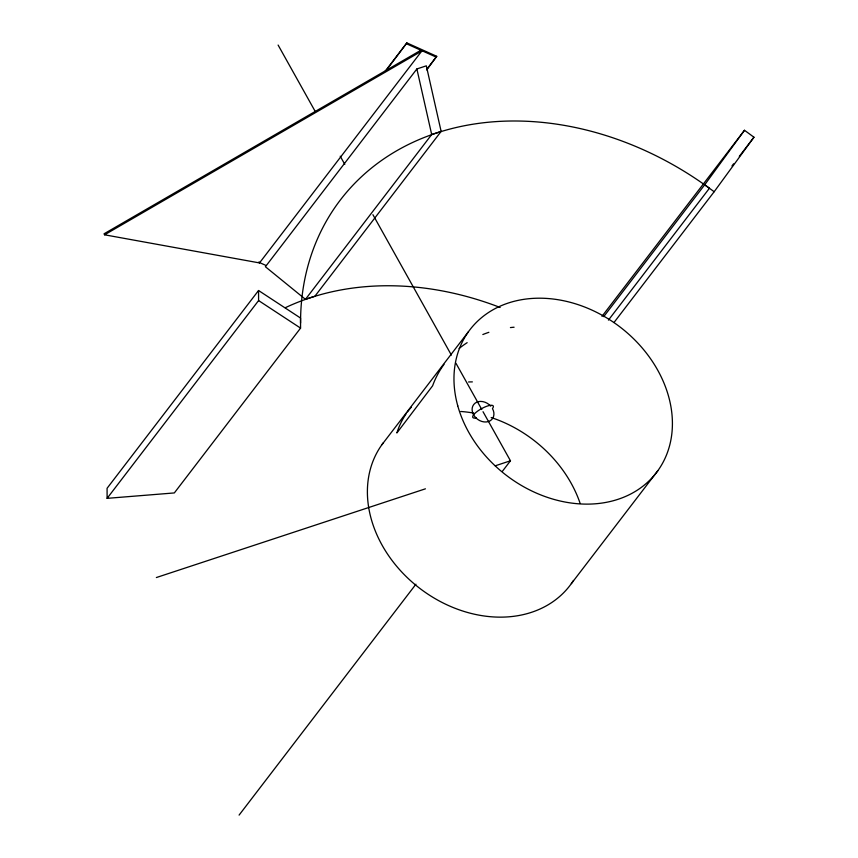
<?xml version="1.0" encoding="UTF-8"?>
<svg xmlns="http://www.w3.org/2000/svg" width="858" height="858" viewBox="0 0 858 858"><rect width="100%" height="100%" fill="white"/><g stroke="black" fill="none" stroke-linecap="round" stroke-linejoin="round"><path stroke-width="1.29" d="M386.315 70.302L406.874 42.9L436.733 56.306L426.716 69.938M603.71 316.645L704.697 184.792L744.487 130.277L753.957 137.226L714.167 191.731L613.996 322.522M384.963 71.504L406.874 42.9M259.502 262.923L421.804 51.008L421.257 50.021L104.043 233.816L104.59 234.802L259.502 262.923L258.955 261.937M416.881 68.951L265.401 266.741L305.459 299.335L314.907 296.224L441.13 131.403L426.329 65.841L416.881 68.951L431.692 134.524L305.459 299.335M426.994 69.015L436.733 56.306M258.558 290.508L107.078 488.288L107.111 498.348L174.335 492.932L300.568 328.11L300.536 318.05L258.558 290.508L258.59 300.568L107.111 498.348M381.896 444.734L468.447 331.714M601.973 316.366L744.487 130.277M608.44 320.12L709.427 188.256A293.672 233.623 37.4 0 0 300.557 323.08M731.971 165.937L733.601 163.814M739.296 156.371L753.957 137.226M239.092 815.1L415.926 584.212M502.305 471.428L510.456 460.789L483.022 411.701M571.342 583.633L657.904 470.613M104.59 234.802L421.804 51.008M431.692 134.524L441.13 131.403M156.36 577.541L425.418 488.824M495.227 465.808L510.456 460.789M406.595 43.812L436.454 57.218M259.234 262.43L266.119 265.519M258.59 300.568L300.568 328.11M704.697 184.792L714.167 191.731M278.11 45.056L315.379 111.744M340.229 156.199L344.798 164.393M372.919 214.693L451.383 355.094M455.963 363.277L481.799 409.523M490.722 406.156A11.744 9.341 37.4 0 0 472.747 406.188A11.744 9.341 37.4 0 0 484.009 421.911A11.744 9.341 37.4 0 0 492.46 408.59A11.744 3.4 -29.2 0 0 488.159 405.802A11.744 3.4 -29.2 0 0 474.474 413.792A11.744 3.4 -29.2 0 0 476.394 417.964M285.285 307.722A293.672 233.623 37.4 0 1 500.15 307.475M573.498 580.448A117.471 93.447 37.4 0 1 422.93 590.701A117.471 93.447 37.4 0 1 383.408 442.685M460.767 411.475A117.471 93.447 37.4 0 1 473.745 413.106M491.194 417.546A117.471 93.447 37.4 0 1 580.147 503.431M406.059 413.953A121.6 91.388 40.7 0 0 396.868 432.968L432.604 385.821A121.021 101.223 33.4 0 1 444.004 364.371M407.475 411.947A121.6 91.388 40.7 0 1 411.336 407.175M468.565 381.971A121.6 91.388 40.7 0 1 472.372 381.896M459.137 348.477A121.021 101.223 33.4 0 1 467.16 342.664M482.829 334.545A121.021 101.223 33.4 0 1 488.867 332.325M510.435 327.574A121.021 101.223 33.4 0 1 514.092 327.22M457.764 405.834A117.471 93.447 37.4 0 0 640.604 487.923A117.471 93.447 37.4 0 0 591.151 309.738A117.471 93.447 37.4 0 0 457.764 405.834"/></g></svg>
